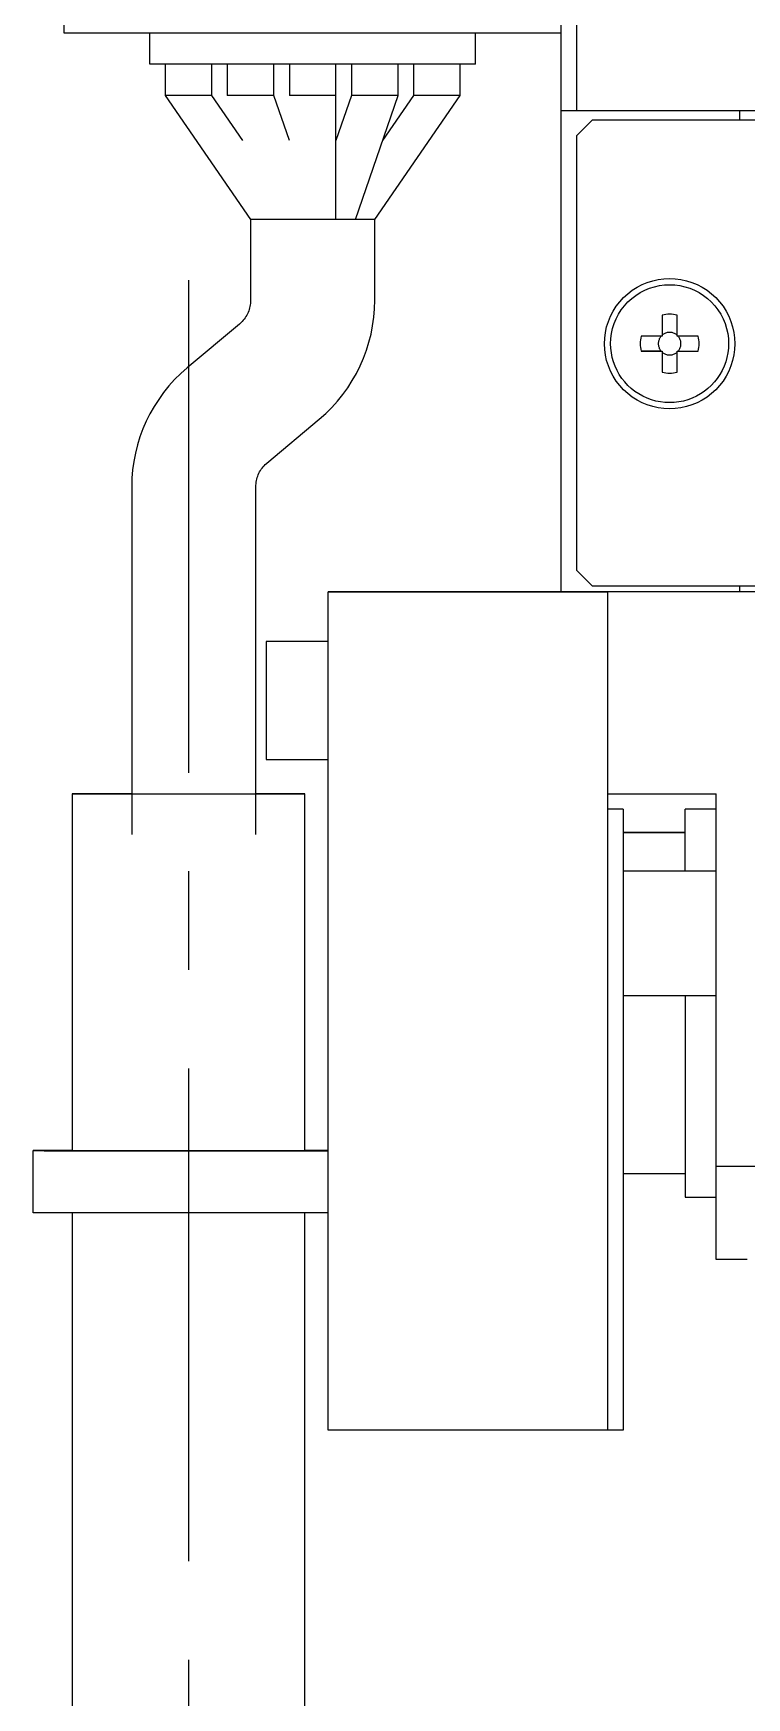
# Model space of a CAD drawing. Extents: x 0 to 701, y -8 to 617.
# Drawn here: x 276.9 to 299.9, y 461.2 to 514.8 of the extents above; entities that cross this region are included whole.
import ezdxf

# ---------------------------------------------------------------- set-up
doc = ezdxf.new("R2010")
doc.units = 0
doc.header["$LTSCALE"] = 0.5
doc.linetypes.add('CENTER', pattern=[50.8, 31.75, -6.35, 6.35, -6.35])
doc.layers.add('MSM_CENTER', color=1, linetype='CENTER')
doc.layers.add('MSM_CONTINUOUS', color=7, linetype='CONTINUOUS')

msp = doc.modelspace()

# ---------------------------------------------------------------- linework, layer by layer
at = {"layer": 'MSM_CENTER'}
msp.add_line((281.893841, 506.859779), (281.893841, 360.760384), dxfattribs=at)
at = {"layer": 'MSM_CONTINUOUS'}
for p, q in [((277.893841, 514.809197), (277.893841, 573.810633)), ((293.893841, 534.309853), (293.893841, 496.808965)), ((294.393841, 534.309033), (294.393841, 512.309033)), ((277.89754, 514.809184), (277.893841, 514.809197)), ((277.908615, 514.809171), (277.89754, 514.809184)), ((277.926997, 514.809159), (277.908615, 514.809171)), ((277.952573, 514.809146), (277.926997, 514.809159)), ((277.985186, 514.809134), (277.952573, 514.809146)), ((278.024633, 514.809122), (277.985186, 514.809134)), ((278.070673, 514.809111), (278.024633, 514.809122)), ((278.123021, 514.8091), (278.070673, 514.809111)), ((278.181354, 514.80909), (278.123021, 514.8091)), ((278.245313, 514.809081), (278.181354, 514.80909)), ((278.314504, 514.809072), (278.245313, 514.809081)), ((278.388499, 514.809064), (278.314504, 514.809072)), ((278.466843, 514.809057), (278.388499, 514.809064)), ((278.549053, 514.809051), (278.466843, 514.809057)), ((278.634621, 514.809045), (278.549053, 514.809051)), ((278.723021, 514.809041), (278.634621, 514.809045)), ((278.813707, 514.809037), (278.723021, 514.809041)), ((278.90612, 514.809035), (278.813707, 514.809037)), ((278.99969, 514.809033), (278.90612, 514.809035)), ((292.787992, 514.809033), (278.99969, 514.809033)), ((280.643841, 513.80958), (280.643841, 514.809033)), ((291.143841, 513.80958), (291.143841, 514.809033)), ((292.881563, 514.809035), (292.787992, 514.809033)), ((292.973976, 514.809037), (292.881563, 514.809035)), ((293.064662, 514.809041), (292.973976, 514.809037)), ((293.153061, 514.809045), (293.064662, 514.809041)), ((293.23863, 514.809051), (293.153061, 514.809045)), ((293.32084, 514.809057), (293.23863, 514.809051)), ((293.399184, 514.809064), (293.32084, 514.809057)), ((293.473179, 514.809072), (293.399184, 514.809064)), ((293.542369, 514.809081), (293.473179, 514.809072)), ((293.606328, 514.80909), (293.542369, 514.809081)), ((293.664662, 514.8091), (293.606328, 514.80909)), ((293.717009, 514.809111), (293.664662, 514.8091)), ((293.763049, 514.809122), (293.717009, 514.809111)), ((293.802497, 514.809134), (293.763049, 514.809122)), ((293.835109, 514.809146), (293.802497, 514.809134)), ((293.860685, 514.809159), (293.835109, 514.809146)), ((293.879067, 514.809171), (293.860685, 514.809159)), ((293.890142, 514.809184), (293.879067, 514.809171)), ((293.893841, 514.809197), (293.890142, 514.809184)), ((291.143841, 513.80958), (280.643841, 513.80958)), ((281.143841, 513.80958), (281.143841, 512.809833)), ((282.643841, 512.809833), (282.643841, 513.80958)), ((283.143841, 513.80958), (283.143841, 512.809833)), ((284.643841, 512.809833), (284.643841, 513.80958)), ((285.143841, 513.80958), (285.143841, 512.809833)), ((286.643841, 508.809833), (286.643841, 513.80958)), ((287.143841, 513.80958), (287.143841, 512.809833)), ((288.643841, 512.809833), (288.643841, 513.80958)), ((289.143841, 513.80958), (289.143841, 512.809833)), ((290.643841, 512.809833), (290.643841, 513.80958)), ((281.146153, 512.809825), (281.143841, 512.809833)), ((281.146695, 512.809824), (281.143841, 512.809833)), ((281.143841, 512.809833), (283.893841, 508.809833)), ((281.153076, 512.809817), (281.146153, 512.809825)), ((281.155235, 512.809815), (281.146695, 512.809824)), ((281.164565, 512.809809), (281.153076, 512.809817)), ((281.169397, 512.809806), (281.155235, 512.809815)), ((281.180551, 512.809801), (281.164565, 512.809809)), ((281.189072, 512.809798), (281.169397, 512.809806)), ((281.200935, 512.809794), (281.180551, 512.809801)), ((281.21411, 512.80979), (281.189072, 512.809798)), ((281.225591, 512.809786), (281.200935, 512.809794)), ((281.244322, 512.809782), (281.21411, 512.80979)), ((281.254368, 512.809779), (281.225591, 512.809786)), ((281.279477, 512.809774), (281.244322, 512.809782)), ((281.287087, 512.809773), (281.254368, 512.809779)), ((281.319308, 512.809767), (281.279477, 512.809774)), ((281.323547, 512.809766), (281.287087, 512.809773)), ((281.363511, 512.80976), (281.319308, 512.809767)), ((281.363524, 512.80976), (281.323547, 512.809766)), ((281.411751, 512.809754), (281.363511, 512.80976)), ((281.40677, 512.809755), (281.363524, 512.80976)), ((281.453019, 512.80975), (281.40677, 512.809755)), ((281.463659, 512.809749), (281.411751, 512.809754)), ((281.501987, 512.809745), (281.453019, 512.80975)), ((281.518841, 512.809744), (281.463659, 512.809749)), ((281.55337, 512.809742), (281.501987, 512.809745)), ((281.576878, 512.80974), (281.518841, 512.809744)), ((281.606853, 512.809738), (281.55337, 512.809742)), ((281.637326, 512.809737), (281.576878, 512.80974)), ((281.662105, 512.809735), (281.606853, 512.809738)), ((281.699727, 512.809734), (281.637326, 512.809737)), ((281.718786, 512.809733), (281.662105, 512.809735)), ((281.763605, 512.809732), (281.699727, 512.809734)), ((281.776547, 512.809732), (281.718786, 512.809733)), ((281.828474, 512.809731), (281.763605, 512.809732)), ((281.83503, 512.809731), (281.776547, 512.809732)), ((281.893841, 512.80973), (281.828474, 512.809731)), ((281.893876, 512.80973), (281.83503, 512.809731)), ((281.959208, 512.809731), (281.893841, 512.80973)), ((281.952722, 512.809731), (281.893876, 512.80973)), ((282.011205, 512.809732), (281.952722, 512.809731)), ((282.024077, 512.809732), (281.959208, 512.809731)), ((282.068965, 512.809733), (282.011205, 512.809732)), ((282.087955, 512.809734), (282.024077, 512.809732)), ((282.125644, 512.809735), (282.068965, 512.809733)), ((282.150356, 512.809737), (282.087955, 512.809734)), ((282.180895, 512.809738), (282.125644, 512.809735)), ((282.210805, 512.80974), (282.150356, 512.809737)), ((282.234375, 512.809742), (282.180895, 512.809738)), ((282.268841, 512.809744), (282.210805, 512.80974)), ((282.285756, 512.809745), (282.234375, 512.809742)), ((282.324024, 512.809749), (282.268841, 512.809744)), ((282.33472, 512.80975), (282.285756, 512.809745)), ((282.375932, 512.809754), (282.324024, 512.809749)), ((282.380966, 512.809755), (282.33472, 512.80975)), ((282.424171, 512.80976), (282.375932, 512.809754)), ((282.424209, 512.80976), (282.380966, 512.809755)), ((282.468375, 512.809767), (282.424171, 512.80976)), ((282.464181, 512.809766), (282.424209, 512.80976)), ((282.500637, 512.809773), (282.464181, 512.809766)), ((282.508205, 512.809774), (282.468375, 512.809767)), ((282.533352, 512.809779), (282.500637, 512.809773)), ((282.54336, 512.809782), (282.508205, 512.809774)), ((282.562123, 512.809786), (282.533352, 512.809779)), ((282.573572, 512.80979), (282.54336, 512.809782)), ((282.586774, 512.809794), (282.562123, 512.809786)), ((282.598611, 512.809798), (282.573572, 512.80979)), ((282.607153, 512.809801), (282.586774, 512.809794)), ((282.618286, 512.809806), (282.598611, 512.809798)), ((282.623134, 512.809809), (282.607153, 512.809801)), ((282.632447, 512.809815), (282.618286, 512.809806)), ((282.634618, 512.809817), (282.623134, 512.809809)), ((282.640987, 512.809824), (282.632447, 512.809815)), ((282.641535, 512.809825), (282.634618, 512.809817)), ((282.643841, 512.809833), (282.640987, 512.809824)), ((282.643841, 512.809833), (282.641535, 512.809825)), ((283.643841, 511.355288), (282.643841, 512.809833)), ((283.146153, 512.809825), (283.143841, 512.809833)), ((283.146695, 512.809824), (283.143841, 512.809833)), ((283.153075, 512.809817), (283.146153, 512.809825)), ((283.155235, 512.809815), (283.146695, 512.809824)), ((283.164564, 512.809809), (283.153075, 512.809817)), ((283.169397, 512.809806), (283.155235, 512.809815)), ((283.18055, 512.809801), (283.164564, 512.809809)), ((283.189072, 512.809798), (283.169397, 512.809806)), ((283.200933, 512.809794), (283.18055, 512.809801)), ((283.21411, 512.80979), (283.189072, 512.809798)), ((283.225589, 512.809786), (283.200933, 512.809794)), ((283.244322, 512.809782), (283.21411, 512.80979)), ((283.254364, 512.809779), (283.225589, 512.809786)), ((283.279477, 512.809774), (283.244322, 512.809782)), ((283.287083, 512.809773), (283.254364, 512.809779)), ((283.319308, 512.809767), (283.279477, 512.809774)), ((283.323542, 512.809766), (283.287083, 512.809773)), ((283.363511, 512.80976), (283.319308, 512.809767)), ((283.363517, 512.80976), (283.323542, 512.809766)), ((283.411751, 512.809754), (283.363511, 512.80976)), ((283.406763, 512.809755), (283.363517, 512.80976)), ((283.453011, 512.80975), (283.406763, 512.809755)), ((283.463659, 512.809749), (283.411751, 512.809754)), ((283.501977, 512.809745), (283.453011, 512.80975)), ((283.518841, 512.809744), (283.463659, 512.809749)), ((283.553359, 512.809742), (283.501977, 512.809745)), ((283.576878, 512.80974), (283.518841, 512.809744)), ((283.606841, 512.809738), (283.553359, 512.809742)), ((283.637326, 512.809737), (283.576878, 512.80974)), ((283.662092, 512.809735), (283.606841, 512.809738)), ((283.699727, 512.809734), (283.637326, 512.809737)), ((283.718772, 512.809733), (283.662092, 512.809735)), ((283.763605, 512.809732), (283.699727, 512.809734)), ((283.776531, 512.809732), (283.718772, 512.809733)), ((283.828474, 512.809731), (283.763605, 512.809732)), ((283.835014, 512.809731), (283.776531, 512.809732)), ((283.893841, 512.80973), (283.828474, 512.809731)), ((283.893859, 512.80973), (283.835014, 512.809731)), ((283.959208, 512.809731), (283.893841, 512.80973)), ((283.952704, 512.809731), (283.893859, 512.80973)), ((284.011186, 512.809732), (283.952704, 512.809731)), ((284.024077, 512.809732), (283.959208, 512.809731)), ((284.068945, 512.809733), (284.011186, 512.809732)), ((284.087955, 512.809734), (284.024077, 512.809732)), ((284.125624, 512.809735), (284.068945, 512.809733)), ((284.150356, 512.809737), (284.087955, 512.809734)), ((284.180874, 512.809738), (284.125624, 512.809735)), ((284.210805, 512.80974), (284.150356, 512.809737)), ((284.234355, 512.809742), (284.180874, 512.809738)), ((284.268841, 512.809744), (284.210805, 512.80974)), ((284.285735, 512.809745), (284.234355, 512.809742)), ((284.324024, 512.809749), (284.268841, 512.809744)), ((284.3347, 512.80975), (284.285735, 512.809745)), ((284.375932, 512.809754), (284.324024, 512.809749)), ((284.380947, 512.809755), (284.3347, 512.80975)), ((284.424171, 512.80976), (284.375932, 512.809754)), ((284.42419, 512.80976), (284.380947, 512.809755)), ((284.468375, 512.809767), (284.424171, 512.80976)), ((284.464163, 512.809766), (284.42419, 512.80976)), ((284.500621, 512.809773), (284.464163, 512.809766)), ((284.508205, 512.809774), (284.468375, 512.809767)), ((284.533337, 512.809779), (284.500621, 512.809773)), ((284.54336, 512.809782), (284.508205, 512.809774)), ((284.56211, 512.809786), (284.533337, 512.809779)), ((284.573572, 512.80979), (284.54336, 512.809782)), ((284.586763, 512.809794), (284.56211, 512.809786)), ((284.598611, 512.809798), (284.573572, 512.80979)), ((284.607143, 512.809801), (284.586763, 512.809794)), ((284.618286, 512.809806), (284.598611, 512.809798)), ((284.623126, 512.809809), (284.607143, 512.809801)), ((284.632447, 512.809815), (284.618286, 512.809806)), ((284.634613, 512.809817), (284.623126, 512.809809)), ((284.640987, 512.809824), (284.632447, 512.809815)), ((284.641532, 512.809825), (284.634613, 512.809817)), ((284.643841, 512.809833), (284.640987, 512.809824)), ((284.643841, 512.809833), (284.641532, 512.809825)), ((285.143841, 511.355288), (284.643841, 512.809833)), ((285.146695, 512.809824), (285.143841, 512.809833)), ((285.155235, 512.809815), (285.146695, 512.809824)), ((285.169397, 512.809806), (285.155235, 512.809815)), ((285.189072, 512.809798), (285.169397, 512.809806)), ((285.21411, 512.80979), (285.189072, 512.809798)), ((285.244322, 512.809782), (285.21411, 512.80979)), ((285.279477, 512.809774), (285.244322, 512.809782)), ((285.319308, 512.809767), (285.279477, 512.809774)), ((285.363511, 512.80976), (285.319308, 512.809767)), ((285.411751, 512.809754), (285.363511, 512.80976)), ((285.463659, 512.809749), (285.411751, 512.809754)), ((285.518841, 512.809744), (285.463659, 512.809749)), ((285.576878, 512.80974), (285.518841, 512.809744)), ((285.637326, 512.809737), (285.576878, 512.80974)), ((285.699727, 512.809734), (285.637326, 512.809737)), ((285.763605, 512.809732), (285.699727, 512.809734)), ((285.828474, 512.809731), (285.763605, 512.809732)), ((285.893841, 512.80973), (285.828474, 512.809731)), ((285.959208, 512.809731), (285.893841, 512.80973)), ((286.024077, 512.809732), (285.959208, 512.809731)), ((286.087955, 512.809734), (286.024077, 512.809732)), ((286.150356, 512.809737), (286.087955, 512.809734)), ((286.210805, 512.80974), (286.150356, 512.809737)), ((286.268841, 512.809744), (286.210805, 512.80974)), ((286.324024, 512.809749), (286.268841, 512.809744)), ((286.375932, 512.809754), (286.324024, 512.809749)), ((286.424171, 512.80976), (286.375932, 512.809754)), ((286.468375, 512.809767), (286.424171, 512.80976)), ((286.508205, 512.809774), (286.468375, 512.809767)), ((286.54336, 512.809782), (286.508205, 512.809774)), ((286.573572, 512.80979), (286.54336, 512.809782)), ((286.598611, 512.809798), (286.573572, 512.80979)), ((286.618286, 512.809806), (286.598611, 512.809798)), ((286.632447, 512.809815), (286.618286, 512.809806)), ((286.640987, 512.809824), (286.632447, 512.809815)), ((286.643841, 512.809833), (286.640987, 512.809824)), ((287.143841, 512.809833), (286.643841, 511.355288)), ((287.146695, 512.809824), (287.143841, 512.809833)), ((287.155235, 512.809815), (287.146695, 512.809824)), ((287.169396, 512.809806), (287.155235, 512.809815)), ((287.169397, 512.809806), (287.155235, 512.809815)), ((287.18907, 512.809798), (287.169396, 512.809806)), ((287.189072, 512.809798), (287.169397, 512.809806)), ((287.21411, 512.80979), (287.18907, 512.809798)), ((287.244319, 512.809782), (287.214108, 512.80979)), ((287.244322, 512.809782), (287.21411, 512.80979)), ((287.279473, 512.809774), (287.244319, 512.809782)), ((287.279477, 512.809774), (287.244322, 512.809782)), ((287.268841, 508.809833), (288.643841, 512.809833)), ((287.319303, 512.809767), (287.279473, 512.809774)), ((287.319308, 512.809767), (287.279477, 512.809774)), ((287.363505, 512.80976), (287.319303, 512.809767)), ((287.363511, 512.80976), (287.319308, 512.809767)), ((287.411743, 512.809754), (287.363505, 512.80976)), ((287.411751, 512.809754), (287.363511, 512.80976)), ((287.46365, 512.809749), (287.411743, 512.809754)), ((287.463659, 512.809749), (287.411751, 512.809754)), ((287.518831, 512.809744), (287.46365, 512.809749)), ((287.518841, 512.809744), (287.463659, 512.809749)), ((287.576866, 512.80974), (287.518831, 512.809744)), ((287.576878, 512.80974), (287.518841, 512.809744)), ((287.637313, 512.809737), (287.576866, 512.80974)), ((287.637326, 512.809737), (287.576878, 512.80974)), ((287.699713, 512.809734), (287.637313, 512.809737)), ((287.699727, 512.809734), (287.637326, 512.809737)), ((287.76359, 512.809732), (287.699713, 512.809734)), ((287.763605, 512.809732), (287.699727, 512.809734)), ((287.828458, 512.809731), (287.76359, 512.809732)), ((287.828474, 512.809731), (287.763605, 512.809732)), ((287.893824, 512.80973), (287.828458, 512.809731)), ((287.893841, 512.80973), (287.828474, 512.809731)), ((287.959189, 512.809731), (287.893824, 512.80973)), ((287.893841, 508.809833), (290.643841, 512.809833)), ((287.959208, 512.809731), (287.893841, 512.80973)), ((288.024077, 512.809732), (287.959189, 512.809731)), ((288.087955, 512.809734), (288.024058, 512.809732)), ((288.150336, 512.809737), (288.087936, 512.809734)), ((288.150356, 512.809737), (288.087955, 512.809734)), ((289.143841, 512.809833), (288.143841, 511.355288)), ((288.210784, 512.80974), (288.150336, 512.809737)), ((288.210805, 512.80974), (288.150356, 512.809737)), ((288.268821, 512.809744), (288.210784, 512.80974)), ((288.268841, 512.809744), (288.210805, 512.80974)), ((288.324003, 512.809749), (288.268821, 512.809744)), ((288.324024, 512.809749), (288.268841, 512.809744)), ((288.375912, 512.809754), (288.324003, 512.809749)), ((288.375932, 512.809754), (288.324024, 512.809749)), ((288.424153, 512.80976), (288.375912, 512.809754)), ((288.424171, 512.80976), (288.375932, 512.809754)), ((288.468375, 512.809767), (288.424153, 512.80976)), ((288.508189, 512.809774), (288.468357, 512.809767)), ((288.508205, 512.809774), (288.468375, 512.809767)), ((288.543346, 512.809782), (288.508189, 512.809774)), ((288.54336, 512.809782), (288.508205, 512.809774)), ((288.573559, 512.80979), (288.543346, 512.809782)), ((288.573572, 512.80979), (288.54336, 512.809782)), ((288.5986, 512.809798), (288.573559, 512.80979)), ((288.598611, 512.809798), (288.573572, 512.80979)), ((288.618277, 512.809806), (288.5986, 512.809798)), ((288.618286, 512.809806), (288.598611, 512.809798)), ((288.632441, 512.809815), (288.618277, 512.809806)), ((288.632447, 512.809815), (288.618286, 512.809806)), ((288.640984, 512.809824), (288.632441, 512.809815)), ((288.640987, 512.809824), (288.632447, 512.809815)), ((288.643841, 512.809833), (288.640984, 512.809824)), ((288.643841, 512.809833), (288.640987, 512.809824)), ((289.146695, 512.809824), (289.143841, 512.809833)), ((289.155235, 512.809815), (289.146695, 512.809824)), ((289.169395, 512.809806), (289.155235, 512.809815)), ((289.169397, 512.809806), (289.155235, 512.809815)), ((289.189069, 512.809798), (289.169395, 512.809806)), ((289.189072, 512.809798), (289.169397, 512.809806)), ((289.214106, 512.80979), (289.189069, 512.809798)), ((289.21411, 512.80979), (289.189072, 512.809798)), ((289.244316, 512.809782), (289.214106, 512.80979)), ((289.244322, 512.809782), (289.21411, 512.80979)), ((289.279469, 512.809774), (289.244316, 512.809782)), ((289.279477, 512.809774), (289.244322, 512.809782)), ((289.319298, 512.809767), (289.279469, 512.809774)), ((289.319308, 512.809767), (289.279477, 512.809774)), ((289.363499, 512.80976), (289.319298, 512.809767)), ((289.363511, 512.80976), (289.319308, 512.809767)), ((289.411735, 512.809754), (289.363499, 512.80976)), ((289.411751, 512.809754), (289.363511, 512.80976)), ((289.463641, 512.809749), (289.411735, 512.809754)), ((289.463659, 512.809749), (289.411751, 512.809754)), ((289.518821, 512.809744), (289.463641, 512.809749)), ((289.518841, 512.809744), (289.463659, 512.809749)), ((289.576854, 512.80974), (289.518821, 512.809744)), ((289.576878, 512.80974), (289.518841, 512.809744)), ((289.6373, 512.809737), (289.576854, 512.80974)), ((289.637326, 512.809737), (289.576878, 512.80974)), ((289.699699, 512.809734), (289.6373, 512.809737)), ((289.699727, 512.809734), (289.637326, 512.809737)), ((289.763574, 512.809732), (289.699699, 512.809734)), ((289.763605, 512.809732), (289.699727, 512.809734)), ((289.828441, 512.809731), (289.763574, 512.809732)), ((289.828474, 512.809731), (289.763605, 512.809732)), ((289.893806, 512.80973), (289.828441, 512.809731)), ((289.893841, 512.80973), (289.828474, 512.809731)), ((289.959171, 512.809731), (289.893806, 512.80973)), ((289.959208, 512.809731), (289.893841, 512.80973)), ((290.024039, 512.809732), (289.959171, 512.809731)), ((290.024077, 512.809732), (289.959208, 512.809731)), ((290.087916, 512.809734), (290.024039, 512.809732)), ((290.087955, 512.809734), (290.024077, 512.809732)), ((290.150316, 512.809737), (290.087916, 512.809734)), ((290.150356, 512.809737), (290.087955, 512.809734)), ((290.210764, 512.80974), (290.150316, 512.809737)), ((290.210805, 512.80974), (290.150356, 512.809737)), ((290.268841, 512.809744), (290.210764, 512.80974)), ((290.324024, 512.809749), (290.2688, 512.809744)), ((290.375893, 512.809754), (290.323983, 512.809749)), ((290.375932, 512.809754), (290.324024, 512.809749)), ((290.424134, 512.80976), (290.375893, 512.809754)), ((290.424171, 512.80976), (290.375932, 512.809754)), ((290.468339, 512.809767), (290.424134, 512.80976)), ((290.468375, 512.809767), (290.424171, 512.80976)), ((290.508173, 512.809774), (290.468339, 512.809767)), ((290.508205, 512.809774), (290.468375, 512.809767)), ((290.543331, 512.809782), (290.508173, 512.809774)), ((290.54336, 512.809782), (290.508205, 512.809774)), ((290.573546, 512.80979), (290.543331, 512.809782)), ((290.573572, 512.80979), (290.54336, 512.809782)), ((290.598589, 512.809798), (290.573546, 512.80979)), ((290.598611, 512.809798), (290.573572, 512.80979)), ((290.618269, 512.809806), (290.598589, 512.809798)), ((290.618286, 512.809806), (290.598611, 512.809798)), ((290.632435, 512.809815), (290.618269, 512.809806)), ((290.632447, 512.809815), (290.618286, 512.809806)), ((290.640981, 512.809824), (290.632435, 512.809815)), ((290.640987, 512.809824), (290.632447, 512.809815)), ((290.643841, 512.809833), (290.640981, 512.809824)), ((290.643841, 512.809833), (290.640987, 512.809824)), ((294.393841, 512.309033), (293.893841, 512.309101)), ((333.393841, 512.309033), (294.393841, 512.309033)), ((299.643841, 512.309033), (299.643841, 512.00917)), ((294.393841, 511.50917), (294.893841, 512.00917)), ((294.893841, 512.00906), (294.393841, 511.50906)), ((294.893841, 512.00917), (294.893841, 512.00906)), ((332.893841, 512.00917), (294.893841, 512.00917)), ((332.893841, 512.00906), (294.893841, 512.00906)), ((294.393841, 511.50917), (294.393841, 497.50906)), ((283.998254, 508.809746), (283.893841, 508.809833)), ((283.893841, 508.809833), (283.893841, 506.208756)), ((284.053627, 508.809726), (283.998254, 508.809746)), ((284.120159, 508.809707), (284.053627, 508.809726)), ((284.197446, 508.809688), (284.120159, 508.809707)), ((284.28502, 508.80967), (284.197446, 508.809688)), ((284.382349, 508.809654), (284.28502, 508.80967)), ((284.488844, 508.809638), (284.382349, 508.809654)), ((284.603858, 508.809624), (284.488844, 508.809638)), ((284.828002, 508.80975), (284.518841, 508.809833)), ((284.726695, 508.809611), (284.603858, 508.809624)), ((284.856609, 508.809599), (284.726695, 508.809611)), ((284.992812, 508.809589), (284.856609, 508.809599)), ((285.581341, 508.80974), (284.963789, 508.809739)), ((285.13448, 508.80958), (284.992812, 508.809589)), ((285.060523, 508.809748), (285.018841, 508.809744)), ((285.100419, 508.809752), (285.060523, 508.809748)), ((285.138361, 508.809756), (285.100419, 508.809752)), ((285.280751, 508.809573), (285.13448, 508.80958)), ((285.174184, 508.80976), (285.138361, 508.809756)), ((285.207736, 508.809765), (285.174184, 508.80976)), ((285.238872, 508.809771), (285.207736, 508.809765)), ((285.267461, 508.809776), (285.238872, 508.809771)), ((285.293378, 508.809782), (285.267461, 508.809776)), ((285.430741, 508.809567), (285.280751, 508.809573)), ((285.316513, 508.809788), (285.293378, 508.809782)), ((285.336768, 508.809794), (285.316513, 508.809788)), ((285.354054, 508.8098), (285.336768, 508.809794)), ((285.368299, 508.809806), (285.354054, 508.8098)), ((285.379441, 508.809813), (285.368299, 508.809806)), ((285.387433, 508.80982), (285.379441, 508.809813)), ((285.39224, 508.809826), (285.387433, 508.80982)), ((285.393841, 508.809833), (285.39224, 508.809826)), ((285.583539, 508.809563), (285.430741, 508.809567)), ((285.738218, 508.80956), (285.583539, 508.809563)), ((285.893841, 508.809559), (285.738218, 508.80956)), ((286.049464, 508.80956), (285.893841, 508.809559)), ((286.204144, 508.809563), (286.049464, 508.80956)), ((286.356941, 508.809567), (286.204144, 508.809563)), ((286.506931, 508.809573), (286.356941, 508.809567)), ((286.653203, 508.80958), (286.506931, 508.809573)), ((286.768841, 508.809744), (286.518841, 508.809776)), ((286.79487, 508.809589), (286.653203, 508.80958)), ((286.838789, 508.809739), (286.768841, 508.809744)), ((286.931074, 508.809599), (286.79487, 508.809589)), ((287.060988, 508.809611), (286.931074, 508.809599)), ((287.183824, 508.809624), (287.060988, 508.809611)), ((287.298839, 508.809638), (287.183824, 508.809624)), ((287.405334, 508.809654), (287.298839, 508.809638)), ((287.502663, 508.80967), (287.405334, 508.809654)), ((287.590237, 508.809688), (287.502663, 508.80967)), ((287.667524, 508.809707), (287.590237, 508.809688)), ((287.734055, 508.809726), (287.667524, 508.809707)), ((287.789428, 508.809746), (287.734055, 508.809726)), ((287.893841, 508.809833), (287.789428, 508.809746)), ((287.893841, 506.208756), (287.893841, 508.809833)), ((296.506229, 506.712253), (296.67548, 506.782372)), ((296.67548, 506.782372), (296.850199, 506.837472)), ((296.850199, 506.837472), (297.029056, 506.877135)), ((297.029056, 506.877135), (297.210688, 506.901058)), ((297.210688, 506.901058), (297.393715, 506.90906)), ((297.393715, 506.90906), (297.576743, 506.90108)), ((297.576743, 506.90108), (297.758378, 506.877178)), ((297.758378, 506.877178), (297.937239, 506.837537)), ((297.937239, 506.837537), (298.111965, 506.782458)), ((298.111965, 506.782458), (298.281225, 506.71236)), ((295.785067, 506.158817), (295.908828, 506.293895)), ((295.908828, 506.293895), (296.043891, 506.417672)), ((296.043891, 506.417672), (296.189227, 506.529207)), ((296.050258, 506.152482), (296.172457, 506.264471)), ((296.172457, 506.264471), (296.303952, 506.365384)), ((296.189227, 506.529207), (296.343732, 506.62765)), ((296.303952, 506.365384), (296.443742, 506.454451)), ((296.343732, 506.62765), (296.506229, 506.712253)), ((296.443742, 506.454451), (296.590763, 506.530997)), ((296.590763, 506.530997), (296.743896, 506.594437)), ((296.743896, 506.594437), (296.901975, 506.64429)), ((296.901975, 506.64429), (297.063797, 506.680175)), ((297.063797, 506.680175), (297.228132, 506.70182)), ((297.228132, 506.70182), (297.393727, 506.70906)), ((297.393727, 506.70906), (297.559323, 506.70184)), ((297.559323, 506.70184), (297.72366, 506.680215)), ((297.72366, 506.680215), (297.885487, 506.644349)), ((297.885487, 506.644349), (298.043572, 506.594515)), ((298.043572, 506.594515), (298.196712, 506.531093)), ((298.196712, 506.531093), (298.343742, 506.454566)), ((298.281225, 506.71236), (298.443732, 506.627777)), ((298.343742, 506.454566), (298.483543, 506.365515)), ((298.443732, 506.627777), (298.598248, 506.529352)), ((298.483543, 506.365515), (298.61505, 506.264618)), ((298.598248, 506.529352), (298.743599, 506.417835)), ((298.61505, 506.264618), (298.737263, 506.152644)), ((298.743599, 506.417835), (298.878676, 506.294074)), ((298.878676, 506.294074), (299.002453, 506.159011)), ((283.746504, 505.686295), (283.719473, 505.644547)), ((283.771426, 505.729335), (283.746504, 505.686295)), ((283.794177, 505.77356), (283.771426, 505.729335)), ((283.814701, 505.818863), (283.794177, 505.77356)), ((283.832947, 505.865129), (283.814701, 505.818863)), ((283.848871, 505.912246), (283.832947, 505.865129)), ((283.862432, 505.960096), (283.848871, 505.912246)), ((283.873597, 506.008561), (283.862432, 505.960096)), ((283.882339, 506.057521), (283.873597, 506.008561)), ((283.888636, 506.106855), (283.882339, 506.057521)), ((283.892472, 506.156444), (283.888636, 506.106855)), ((283.893841, 506.208756), (283.892472, 506.156444)), ((295.420444, 505.527184), (295.490542, 505.696444)), ((295.490542, 505.696444), (295.575125, 505.858951)), ((295.575125, 505.858951), (295.67355, 506.013467)), ((295.671808, 505.611931), (295.748336, 505.758961)), ((295.67355, 506.013467), (295.785067, 506.158817)), ((295.748336, 505.758961), (295.837387, 505.898762)), ((295.837387, 505.898762), (295.938283, 506.030269)), ((295.938283, 506.030269), (296.050258, 506.152482)), ((297.21298, 505.741685), (297.153841, 505.728245)), ((297.153841, 505.728245), (297.153841, 505.04906)), ((297.272856, 505.751325), (297.21298, 505.741685)), ((297.333225, 505.757124), (297.272856, 505.751325)), ((297.393841, 505.75906), (297.333225, 505.757124)), ((297.454457, 505.757124), (297.393841, 505.75906)), ((297.514826, 505.751325), (297.454457, 505.757124)), ((297.574702, 505.741685), (297.514826, 505.751325)), ((297.633841, 505.728245), (297.574702, 505.741685)), ((297.633841, 505.04906), (297.633841, 505.728245)), ((298.737263, 506.152644), (298.849252, 506.030444)), ((298.849252, 506.030444), (298.950165, 505.898949)), ((298.950165, 505.898949), (299.039232, 505.759159)), ((299.002453, 506.159011), (299.113988, 506.013674)), ((299.039232, 505.759159), (299.115778, 505.612138)), ((299.113988, 506.013674), (299.212431, 505.85917)), ((299.212431, 505.85917), (299.297034, 505.696673)), ((299.297034, 505.696673), (299.367153, 505.527421)), ((283.536629, 505.442712), (281.849681, 504.027194)), ((283.555196, 505.458683), (283.536629, 505.442712)), ((283.591671, 505.492492), (283.555196, 505.458683)), ((283.62642, 505.528074), (283.591671, 505.492492)), ((283.659357, 505.565339), (283.62642, 505.528074)), ((283.6904, 505.604195), (283.659357, 505.565339)), ((283.719473, 505.644547), (283.6904, 505.604195)), ((295.301821, 504.991962), (295.325723, 505.173597)), ((295.325723, 505.173597), (295.365364, 505.352458)), ((295.365364, 505.352458), (295.420444, 505.527184)), ((295.522687, 505.138879), (295.558553, 505.300706)), ((295.558553, 505.300706), (295.608386, 505.458791)), ((295.608386, 505.458791), (295.671808, 505.611931)), ((297.265665, 505.15068), (297.241493, 505.140602)), ((297.290498, 505.158998), (297.265665, 505.15068)), ((297.315864, 505.165512), (297.290498, 505.158998)), ((297.341632, 505.170189), (297.315864, 505.165512)), ((297.367669, 505.173005), (297.341632, 505.170189)), ((297.393841, 505.173945), (297.367669, 505.173005)), ((297.420013, 505.173005), (297.393841, 505.173945)), ((297.44605, 505.170189), (297.420013, 505.173005)), ((297.471818, 505.165512), (297.44605, 505.170189)), ((297.497184, 505.158998), (297.471818, 505.165512)), ((297.522017, 505.15068), (297.497184, 505.158998)), ((297.54619, 505.140602), (297.522017, 505.15068)), ((299.115778, 505.612138), (299.179218, 505.459006)), ((299.179218, 505.459006), (299.229071, 505.300927)), ((299.229071, 505.300927), (299.264956, 505.139104)), ((299.367153, 505.527421), (299.422253, 505.352702)), ((299.422253, 505.352702), (299.461916, 505.173846)), ((299.461916, 505.173846), (299.485839, 504.992213)), ((295.293841, 504.808934), (295.301821, 504.991962)), ((295.301843, 504.625907), (295.293841, 504.808934)), ((295.325767, 504.444275), (295.301843, 504.625907)), ((295.493841, 504.808946), (295.501061, 504.974542)), ((295.499707, 504.65988), (295.493841, 504.808946)), ((295.517249, 504.511733), (295.499707, 504.65988)), ((295.501061, 504.974542), (295.522687, 505.138879)), ((296.445777, 504.869676), (296.443841, 504.80906)), ((296.443841, 504.80906), (296.445777, 504.748444)), ((296.451577, 504.930045), (296.445777, 504.869676)), ((296.445777, 504.748444), (296.451577, 504.688075)), ((296.461216, 504.989921), (296.451577, 504.930045)), ((296.451577, 504.688075), (296.461216, 504.628199)), ((296.474657, 505.04906), (296.461216, 504.989921)), ((296.461216, 504.628199), (296.474657, 504.56906)), ((297.153841, 505.04906), (296.474657, 505.04906)), ((297.030061, 504.835396), (297.02912, 504.809224)), ((297.02912, 504.809224), (297.030061, 504.783052)), ((297.032877, 504.861434), (297.030061, 504.835396)), ((297.030061, 504.783052), (297.032877, 504.757015)), ((297.037554, 504.887202), (297.032877, 504.861434)), ((297.032877, 504.757015), (297.037554, 504.731247)), ((297.044068, 504.912567), (297.037554, 504.887202)), ((297.037554, 504.731247), (297.044068, 504.705881)), ((297.052385, 504.9374), (297.044068, 504.912567)), ((297.044068, 504.705881), (297.052385, 504.681048)), ((297.062463, 504.961573), (297.052385, 504.9374)), ((297.052385, 504.681048), (297.062463, 504.656876)), ((297.07425, 504.984959), (297.062463, 504.961573)), ((297.062463, 504.656876), (297.07425, 504.633489)), ((297.087685, 505.00744), (297.07425, 504.984959)), ((297.07425, 504.633489), (297.087685, 504.611009)), ((297.102698, 505.028898), (297.087685, 505.00744)), ((297.087685, 504.611009), (297.102698, 504.58955)), ((297.119212, 505.049224), (297.102698, 505.028898)), ((297.174167, 505.100368), (297.153841, 505.083854)), ((297.195626, 505.115381), (297.174167, 505.100368)), ((297.218106, 505.128816), (297.195626, 505.115381)), ((297.241493, 505.140602), (297.218106, 505.128816)), ((297.569576, 505.128816), (297.54619, 505.140602)), ((297.592057, 505.115381), (297.569576, 505.128816)), ((297.613515, 505.100368), (297.592057, 505.115381)), ((297.633841, 505.083854), (297.613515, 505.100368)), ((298.313026, 505.04906), (297.633841, 505.04906)), ((297.684985, 505.028898), (297.668471, 505.049224)), ((297.699998, 505.00744), (297.684985, 505.028898)), ((297.684985, 504.58955), (297.699998, 504.611009)), ((297.713432, 504.984959), (297.699998, 505.00744)), ((297.699998, 504.611009), (297.713432, 504.633489)), ((297.725219, 504.961573), (297.713432, 504.984959)), ((297.713432, 504.633489), (297.725219, 504.656876)), ((297.735297, 504.9374), (297.725219, 504.961573)), ((297.725219, 504.656876), (297.735297, 504.681048)), ((297.743615, 504.912567), (297.735297, 504.9374)), ((297.735297, 504.681048), (297.743615, 504.705881)), ((297.750129, 504.887202), (297.743615, 504.912567)), ((297.743615, 504.705881), (297.750129, 504.731247)), ((297.754806, 504.861434), (297.750129, 504.887202)), ((297.750129, 504.731247), (297.754806, 504.757015)), ((297.757622, 504.835396), (297.754806, 504.861434)), ((297.754806, 504.757015), (297.757622, 504.783052)), ((297.758562, 504.809224), (297.757622, 504.835396)), ((297.757622, 504.783052), (297.758562, 504.809224)), ((298.326466, 504.989921), (298.313026, 505.04906)), ((298.313026, 504.56906), (298.326466, 504.628199)), ((298.336106, 504.930045), (298.326466, 504.989921)), ((298.326466, 504.628199), (298.336106, 504.688075)), ((298.341905, 504.869676), (298.336106, 504.930045)), ((298.336106, 504.688075), (298.341905, 504.748444)), ((298.343841, 504.80906), (298.341905, 504.869676)), ((298.341905, 504.748444), (298.343841, 504.80906)), ((299.264956, 505.139104), (299.286601, 504.97477)), ((299.287993, 504.660096), (299.270465, 504.511936)), ((299.286601, 504.97477), (299.293841, 504.809174)), ((299.293841, 504.809174), (299.287993, 504.660096)), ((299.485861, 504.626159), (299.461959, 504.444523)), ((299.485839, 504.992213), (299.493841, 504.809186)), ((299.493841, 504.809186), (299.485861, 504.626159)), ((295.36543, 504.265418), (295.325767, 504.444275)), ((295.42053, 504.090699), (295.36543, 504.265418)), ((295.490648, 503.921447), (295.42053, 504.090699)), ((295.546361, 504.36542), (295.517249, 504.511733)), ((295.586862, 504.221841), (295.546361, 504.36542)), ((295.638503, 504.081883), (295.586862, 504.221841)), ((295.700965, 503.946407), (295.638503, 504.081883)), ((297.119212, 504.569224), (296.474657, 504.56906)), ((296.474657, 504.56906), (297.153841, 504.56906)), ((297.102698, 504.58955), (297.119212, 504.569224)), ((297.119212, 504.569224), (297.153841, 504.569224)), ((297.153841, 504.569224), (297.153841, 503.889876)), ((297.153841, 504.534595), (297.174167, 504.518081)), ((297.174167, 504.518081), (297.195626, 504.503068)), ((297.195626, 504.503068), (297.218106, 504.489633)), ((297.218106, 504.489633), (297.241493, 504.477846)), ((297.241493, 504.477846), (297.265665, 504.467768)), ((297.265665, 504.467768), (297.290498, 504.459451)), ((297.290498, 504.459451), (297.315864, 504.452937)), ((297.315864, 504.452937), (297.341632, 504.44826)), ((297.341632, 504.44826), (297.367669, 504.445444)), ((297.367669, 504.445444), (297.393841, 504.444503)), ((297.393841, 504.444503), (297.420013, 504.445444)), ((297.420013, 504.445444), (297.44605, 504.44826)), ((297.44605, 504.44826), (297.471818, 504.452937)), ((297.471818, 504.452937), (297.497184, 504.459451)), ((297.497184, 504.459451), (297.522017, 504.467768)), ((297.522017, 504.467768), (297.54619, 504.477846)), ((297.54619, 504.477846), (297.569576, 504.489633)), ((297.569576, 504.489633), (297.592057, 504.503068)), ((297.592057, 504.503068), (297.613515, 504.518081)), ((297.613515, 504.518081), (297.633841, 504.534595)), ((297.633841, 503.889876), (297.633841, 504.569224)), ((297.633841, 504.569224), (297.668471, 504.569224)), ((297.633841, 504.56906), (298.313026, 504.56906)), ((297.668471, 504.569224), (297.684985, 504.58955)), ((297.668471, 504.569224), (298.313026, 504.56906)), ((299.149245, 504.082041), (299.08679, 503.94655)), ((299.200877, 504.222015), (299.149245, 504.082041)), ((299.241367, 504.365608), (299.200877, 504.222015)), ((299.270465, 504.511936), (299.241367, 504.365608)), ((299.367239, 504.090937), (299.297141, 503.921676)), ((299.422318, 504.265662), (299.367239, 504.090937)), ((299.461959, 504.444523), (299.422318, 504.265662)), ((295.575251, 503.758951), (295.490648, 503.921447)), ((295.673694, 503.604446), (295.575251, 503.758951)), ((295.785229, 503.45911), (295.673694, 503.604446)), ((295.773864, 503.81625), (295.700965, 503.946407)), ((295.856749, 503.692213), (295.773864, 503.81625)), ((295.949111, 503.575061), (295.856749, 503.692213)), ((296.050379, 503.465517), (295.949111, 503.575061)), ((297.153841, 503.889876), (297.21298, 503.876435)), ((297.21298, 503.876435), (297.272856, 503.866796)), ((297.272856, 503.866796), (297.333225, 503.860996)), ((297.333225, 503.860996), (297.393841, 503.85906)), ((297.393841, 503.85906), (297.454457, 503.860996)), ((297.454457, 503.860996), (297.514826, 503.866796)), ((297.514826, 503.866796), (297.574702, 503.876435)), ((297.574702, 503.876435), (297.633841, 503.889876)), ((298.838653, 503.575157), (298.737385, 503.465598)), ((298.931014, 503.692324), (298.838653, 503.575157)), ((299.013896, 503.816376), (298.931014, 503.692324)), ((299.114133, 503.604653), (299.002616, 503.459303)), ((299.08679, 503.94655), (299.013896, 503.816376)), ((299.212558, 503.75917), (299.114133, 503.604653)), ((299.297141, 503.921676), (299.212558, 503.75917)), ((295.909006, 503.324047), (295.785229, 503.45911)), ((296.044084, 503.200286), (295.909006, 503.324047)), ((296.189434, 503.088769), (296.044084, 503.200286)), ((296.159929, 503.364256), (296.050379, 503.465517)), ((296.277086, 503.271901), (296.159929, 503.364256)), ((296.343951, 502.990344), (296.189434, 503.088769)), ((296.401128, 503.189023), (296.277086, 503.271901)), ((296.53129, 503.116132), (296.401128, 503.189023)), ((296.666769, 503.053678), (296.53129, 503.116132)), ((296.806731, 503.002046), (296.666769, 503.053678)), ((296.950312, 502.961553), (296.806731, 503.002046)), ((297.980995, 503.00206), (297.837404, 502.961561)), ((298.120966, 503.0537), (297.980995, 503.00206)), ((298.256454, 503.116163), (298.120966, 503.0537)), ((298.386623, 503.189065), (298.256454, 503.116163)), ((298.51067, 503.271955), (298.386623, 503.189065)), ((298.598455, 503.088913), (298.443951, 502.99047)), ((298.627832, 503.364322), (298.51067, 503.271955)), ((298.743792, 503.200448), (298.598455, 503.088913)), ((298.737385, 503.465598), (298.627832, 503.364322)), ((298.878855, 503.324225), (298.743792, 503.200448)), ((299.002616, 503.459303), (298.878855, 503.324225)), ((296.506457, 502.905761), (296.343951, 502.990344)), ((296.675718, 502.835663), (296.506457, 502.905761)), ((296.850443, 502.780583), (296.675718, 502.835663)), ((297.029304, 502.740942), (296.850443, 502.780583)), ((297.096627, 502.932451), (296.950312, 502.961553)), ((297.21094, 502.71704), (297.029304, 502.740942)), ((297.244775, 502.914917), (297.096627, 502.932451)), ((297.393967, 502.70906), (297.21094, 502.71704)), ((297.393841, 502.90906), (297.244775, 502.914917)), ((297.542919, 502.914918), (297.393841, 502.90906)), ((297.576994, 502.717062), (297.393967, 502.70906)), ((297.691078, 502.932454), (297.542919, 502.914918)), ((297.758627, 502.740986), (297.576994, 502.717062)), ((297.837404, 502.961561), (297.691078, 502.932454)), ((297.937483, 502.780649), (297.758627, 502.740986)), ((298.112202, 502.835749), (297.937483, 502.780649)), ((298.281454, 502.905867), (298.112202, 502.835749)), ((298.443951, 502.99047), (298.281454, 502.905867)), ((284.420831, 500.963016), (286.107779, 502.378534)), ((284.298103, 500.840389), (284.33104, 500.877654)), ((284.33104, 500.877654), (284.365789, 500.913236)), ((284.365789, 500.913236), (284.402264, 500.947045)), ((284.402264, 500.947045), (284.420831, 500.963016)), ((284.068824, 500.298873), (284.075121, 500.348207)), ((284.075121, 500.348207), (284.083863, 500.397167)), ((284.083863, 500.397167), (284.095028, 500.445632)), ((284.095028, 500.445632), (284.108589, 500.493482)), ((284.108589, 500.493482), (284.124513, 500.540599)), ((284.124513, 500.540599), (284.142759, 500.586865)), ((284.142759, 500.586865), (284.163283, 500.632168)), ((284.163283, 500.632168), (284.186034, 500.676393)), ((284.186034, 500.676393), (284.210956, 500.719433)), ((284.210956, 500.719433), (284.237987, 500.761181)), ((284.237987, 500.761181), (284.26706, 500.801533)), ((284.26706, 500.801533), (284.298103, 500.840389)), ((280.063619, 500.196972), (280.063619, 489.000156)), ((284.063619, 500.196972), (284.064988, 500.249284)), ((284.063619, 489.000156), (284.063619, 500.196972)), ((284.064988, 500.249284), (284.068824, 500.298873)), ((294.393841, 497.50906), (294.893841, 497.00906)), ((286.396924, 496.811642), (286.393841, 496.811632)), ((286.393841, 469.809033), (286.393841, 496.811632)), ((286.393841, 496.809033), (286.396924, 496.809022)), ((286.406153, 496.811653), (286.396924, 496.811642)), ((286.396924, 496.809022), (286.406153, 496.809012)), ((286.421471, 496.811664), (286.406153, 496.811653)), ((286.406153, 496.809012), (286.421471, 496.809001)), ((286.442785, 496.811674), (286.421471, 496.811664)), ((286.421471, 496.809001), (286.442785, 496.808991)), ((286.469962, 496.811684), (286.442785, 496.811674)), ((286.442785, 496.808991), (286.469962, 496.808981)), ((286.502835, 496.811694), (286.469962, 496.811684)), ((286.469962, 496.808981), (286.502835, 496.808971)), ((286.541201, 496.811703), (286.502835, 496.811694)), ((286.502835, 496.808971), (286.541201, 496.808961)), ((286.584824, 496.811712), (286.541201, 496.811703)), ((286.541201, 496.808961), (286.584824, 496.808953)), ((286.633435, 496.811721), (286.584824, 496.811712)), ((286.584824, 496.808953), (286.633435, 496.808944)), ((286.686734, 496.811728), (286.633435, 496.811721)), ((286.633435, 496.808944), (286.686734, 496.808936)), ((286.744393, 496.811736), (286.686734, 496.811728)), ((286.686734, 496.808936), (286.744393, 496.808929)), ((286.806056, 496.811742), (286.744393, 496.811736)), ((286.744393, 496.808929), (286.806056, 496.808922)), ((286.871343, 496.811748), (286.806056, 496.811742)), ((286.806056, 496.808922), (286.871343, 496.808916)), ((286.939851, 496.811754), (286.871343, 496.811748)), ((286.871343, 496.808916), (286.939851, 496.808911)), ((286.893841, 496.811673), (287.093841, 496.8117)), ((286.893841, 496.811673), (286.893841, 496.808992)), ((287.093841, 496.808965), (286.893841, 496.808992)), ((287.011158, 496.811758), (286.939851, 496.811754)), ((286.939851, 496.808911), (287.011158, 496.808907)), ((287.084824, 496.811762), (287.011158, 496.811758)), ((287.011158, 496.808907), (287.084824, 496.808903)), ((287.160396, 496.811765), (287.084824, 496.811762)), ((287.084824, 496.808903), (287.160396, 496.8089)), ((287.093841, 496.8117), (293.893841, 496.8117)), ((287.093841, 496.808965), (295.393841, 496.808965)), ((287.237407, 496.811767), (287.160396, 496.811765)), ((287.160396, 496.8089), (287.237407, 496.808898)), ((287.315382, 496.811768), (287.237407, 496.811767)), ((287.237407, 496.808898), (287.315382, 496.808897)), ((287.393841, 496.811769), (287.315382, 496.811768)), ((287.315382, 496.808897), (287.393841, 496.808896)), ((293.893841, 496.811769), (287.393841, 496.811769)), ((295.393841, 496.808896), (287.393841, 496.808896)), ((299.643841, 496.80917), (293.893841, 496.80917)), ((293.993841, 496.80917), (294.393841, 496.809115)), ((302.393841, 496.809115), (294.393841, 496.809115)), ((294.393841, 496.809115), (294.393841, 496.808965)), ((294.893841, 497.00906), (332.893841, 497.00906)), ((295.393841, 496.808896), (295.393841, 469.808896)), ((299.643841, 497.00906), (299.643841, 496.80917)), ((299.652628, 496.809613), (299.643841, 496.80958)), ((299.678939, 496.809645), (299.652628, 496.809613)), ((299.722633, 496.809677), (299.678939, 496.809645)), ((299.783474, 496.809709), (299.722633, 496.809677)), ((299.861133, 496.80974), (299.783474, 496.809709)), ((299.95519, 496.80977), (299.861133, 496.80974)), ((284.393841, 495.211153), (284.393841, 491.409512)), ((286.393841, 495.211153), (284.393841, 495.211153)), ((286.393841, 495.209512), (284.393841, 495.209512)), ((284.393841, 491.409512), (286.393841, 491.409512)), ((278.152082, 490.310366), (278.143841, 490.310332)), ((278.143841, 490.310332), (278.155401, 490.310292)), ((278.143841, 490.310332), (278.143841, 478.809717)), ((278.176769, 490.3104), (278.152082, 490.310366)), ((278.155401, 490.310292), (278.19001, 490.310252)), ((278.217792, 490.310434), (278.176769, 490.3104)), ((278.19001, 490.310252), (278.247454, 490.310213)), ((278.274973, 490.310467), (278.217792, 490.310434)), ((278.247454, 490.310213), (278.327379, 490.310174)), ((278.348059, 490.310499), (278.274973, 490.310467)), ((278.327379, 490.310174), (278.429293, 490.310136)), ((278.43673, 490.310531), (278.348059, 490.310499)), ((278.429293, 490.310136), (278.552567, 490.3101)), ((278.540595, 490.310562), (278.43673, 490.310531)), ((278.659198, 490.310592), (278.540595, 490.310562)), ((278.552567, 490.3101), (278.696441, 490.310064)), ((278.792018, 490.310621), (278.659198, 490.310592)), ((278.696441, 490.310064), (278.860027, 490.310031)), ((278.938471, 490.310648), (278.792018, 490.310621)), ((278.860027, 490.310031), (279.042319, 490.309999)), ((279.097913, 490.310674), (278.938471, 490.310648)), ((279.042319, 490.309999), (279.242191, 490.30997)), ((279.269644, 490.310699), (279.097913, 490.310674)), ((279.242191, 490.30997), (279.458411, 490.309942)), ((279.452909, 490.310722), (279.269644, 490.310699)), ((279.646902, 490.310743), (279.452909, 490.310722)), ((279.458411, 490.309942), (279.689646, 490.309917)), ((279.850771, 490.310763), (279.646902, 490.310743)), ((279.689646, 490.309917), (279.934472, 490.309895)), ((280.063619, 490.31078), (279.850771, 490.310763)), ((279.934472, 490.309895), (280.191377, 490.309875)), ((280.191377, 490.309875), (280.458778, 490.309859)), ((280.458778, 490.309859), (280.735027, 490.309845)), ((280.735027, 490.309845), (281.018421, 490.309834)), ((281.018421, 490.309834), (281.307212, 490.309826)), ((281.307212, 490.309826), (281.59962, 490.309821)), ((281.59962, 490.309821), (281.893841, 490.309819)), ((281.893841, 490.309819), (282.188063, 490.309821)), ((282.188063, 490.309821), (282.48047, 490.309826)), ((282.48047, 490.309826), (282.769261, 490.309834)), ((282.769261, 490.309834), (283.052655, 490.309845)), ((283.052655, 490.309845), (283.328904, 490.309859)), ((283.328904, 490.309859), (283.596306, 490.309875)), ((283.596306, 490.309875), (283.853211, 490.309895)), ((283.853211, 490.309895), (284.098036, 490.309917)), ((284.299609, 490.310726), (284.063619, 490.310751)), ((284.098036, 490.309917), (284.329271, 490.309942)), ((284.520408, 490.310698), (284.299609, 490.310726)), ((284.329271, 490.309942), (284.545492, 490.30997)), ((284.724624, 490.310669), (284.520408, 490.310698)), ((284.545492, 490.30997), (284.745364, 490.309999)), ((284.910967, 490.310637), (284.724624, 490.310669)), ((284.745364, 490.309999), (284.927655, 490.310031)), ((285.078259, 490.310603), (284.910967, 490.310637)), ((284.927655, 490.310031), (285.091242, 490.310064)), ((285.225445, 490.310568), (285.078259, 490.310603)), ((285.091242, 490.310064), (285.235116, 490.3101)), ((285.351595, 490.310531), (285.225445, 490.310568)), ((285.235116, 490.3101), (285.358389, 490.310136)), ((285.455914, 490.310493), (285.351595, 490.310531)), ((285.358389, 490.310136), (285.460303, 490.310174)), ((285.537741, 490.310454), (285.455914, 490.310493)), ((285.460303, 490.310174), (285.540228, 490.310213)), ((285.596561, 490.310414), (285.537741, 490.310454)), ((285.540228, 490.310213), (285.597672, 490.310252)), ((285.632003, 490.310373), (285.596561, 490.310414)), ((285.597672, 490.310252), (285.632281, 490.310292)), ((285.643841, 490.310332), (285.632003, 490.310373)), ((285.632281, 490.310292), (285.643841, 490.310332)), ((285.643841, 478.809717), (285.643841, 490.310332)), ((295.393841, 490.309113), (298.893841, 490.309113)), ((298.893841, 475.308554), (298.893841, 490.309113)), ((295.893841, 489.811563), (295.393841, 489.811563)), ((295.893841, 489.809101), (295.393841, 489.809101)), ((295.893841, 489.811563), (295.893841, 469.809102)), ((297.893841, 487.809512), (297.893841, 489.810674)), ((298.893841, 489.810674), (297.893841, 489.810674)), ((298.893841, 489.80999), (297.893841, 489.80999)), ((297.893841, 489.060674), (295.893841, 489.060674)), ((295.893841, 489.060606), (297.893841, 489.060606)), ((297.893841, 489.060059), (295.893841, 489.060059)), ((297.893841, 489.05999), (295.893841, 489.05999)), ((298.893841, 487.809512), (295.893841, 487.809512)), ((295.893841, 483.809512), (298.893841, 483.809512)), ((297.893841, 483.809512), (297.893841, 477.309991)), ((276.896924, 478.810959), (276.893841, 478.810948)), ((276.893841, 476.809717), (276.893841, 478.810948)), ((276.893841, 478.809717), (276.896924, 478.809706)), ((276.906153, 478.810969), (276.896924, 478.810959)), ((276.896924, 478.809706), (276.906153, 478.809696)), ((276.921471, 478.81098), (276.906153, 478.810969)), ((276.906153, 478.809696), (276.921471, 478.809685)), ((276.942785, 478.81099), (276.921471, 478.81098)), ((276.921471, 478.809685), (276.942785, 478.809675)), ((276.969962, 478.811), (276.942785, 478.81099)), ((276.942785, 478.809675), (276.969962, 478.809665)), ((277.002835, 478.81101), (276.969962, 478.811)), ((276.969962, 478.809665), (277.002835, 478.809655)), ((277.041201, 478.811019), (277.002835, 478.81101)), ((277.002835, 478.809655), (277.041201, 478.809646)), ((277.084824, 478.811028), (277.041201, 478.811019)), ((277.041201, 478.809646), (277.084824, 478.809637)), ((277.133435, 478.811037), (277.084824, 478.811028)), ((277.084824, 478.809637), (277.133435, 478.809628)), ((277.186734, 478.811045), (277.133435, 478.811037)), ((277.133435, 478.809628), (277.186734, 478.80962)), ((277.244393, 478.811052), (277.186734, 478.811045)), ((277.186734, 478.80962), (277.244393, 478.809613)), ((277.306056, 478.811059), (277.244393, 478.811052)), ((277.244393, 478.809613), (277.306056, 478.809606)), ((277.371343, 478.811065), (277.306056, 478.811059)), ((277.306056, 478.809606), (277.371343, 478.8096)), ((277.439851, 478.81107), (277.371343, 478.811065)), ((277.371343, 478.8096), (277.439851, 478.809595)), ((277.511158, 478.811074), (277.439851, 478.81107)), ((277.439851, 478.809595), (277.511158, 478.809591)), ((277.584824, 478.811078), (277.511158, 478.811074)), ((277.511158, 478.809591), (277.584824, 478.809587)), ((277.660396, 478.811081), (277.584824, 478.811078)), ((277.584824, 478.809587), (277.660396, 478.809584)), ((277.737407, 478.811083), (277.660396, 478.811081)), ((277.660396, 478.809584), (277.737407, 478.809582)), ((277.815382, 478.811084), (277.737407, 478.811083)), ((277.737407, 478.809582), (277.815382, 478.809581)), ((277.893841, 478.811085), (277.815382, 478.811084)), ((277.815382, 478.809581), (277.893841, 478.80958)), ((278.143841, 478.811085), (277.893841, 478.811085)), ((278.143841, 478.810948), (277.893841, 478.810948)), ((277.893841, 478.810948), (277.893841, 478.809717)), ((277.893841, 478.809717), (286.393841, 478.809717)), ((277.893841, 478.80958), (286.393841, 478.80958)), ((286.393841, 478.811085), (285.643841, 478.811085)), ((286.393841, 478.810948), (285.643841, 478.810948)), ((297.893841, 478.059991), (295.893841, 478.059991)), ((298.893841, 478.309115), (300.143841, 478.309115)), ((298.893841, 478.308554), (299.893841, 478.308418)), ((297.893841, 477.309991), (298.893841, 477.309991)), ((276.896924, 476.809706), (276.893841, 476.809717)), ((276.906153, 476.809696), (276.896924, 476.809706)), ((276.921471, 476.809685), (276.906153, 476.809696)), ((276.942785, 476.809675), (276.921471, 476.809685)), ((276.969962, 476.809665), (276.942785, 476.809675)), ((277.002835, 476.809655), (276.969962, 476.809665)), ((277.041201, 476.809646), (277.002835, 476.809655)), ((277.084824, 476.809637), (277.041201, 476.809646)), ((277.133435, 476.809628), (277.084824, 476.809637)), ((277.186734, 476.80962), (277.133435, 476.809628)), ((277.244393, 476.809613), (277.186734, 476.80962)), ((277.306056, 476.809606), (277.244393, 476.809613)), ((277.371343, 476.8096), (277.306056, 476.809606)), ((277.439851, 476.809595), (277.371343, 476.8096)), ((277.511158, 476.809591), (277.439851, 476.809595)), ((277.584824, 476.809587), (277.511158, 476.809591)), ((277.660396, 476.809584), (277.584824, 476.809587)), ((277.737407, 476.809582), (277.660396, 476.809584)), ((277.815382, 476.809581), (277.737407, 476.809582)), ((277.893841, 476.80958), (277.815382, 476.809581)), ((286.393841, 476.80958), (277.893841, 476.80958)), ((278.143841, 476.80958), (278.143841, 455.310333)), ((285.643841, 455.310333), (285.643841, 476.80958)), ((299.893841, 475.308418), (298.893841, 475.308554)), ((286.396924, 469.809022), (286.393841, 469.809033)), ((286.406153, 469.809012), (286.396924, 469.809022)), ((286.421471, 469.809001), (286.406153, 469.809012)), ((286.442785, 469.808991), (286.421471, 469.809001)), ((286.469962, 469.808981), (286.442785, 469.808991)), ((286.502835, 469.808971), (286.469962, 469.808981)), ((286.541201, 469.808962), (286.502835, 469.808971)), ((286.584824, 469.808953), (286.541201, 469.808962)), ((286.633435, 469.808944), (286.584824, 469.808953)), ((286.686734, 469.808936), (286.633435, 469.808944)), ((286.744393, 469.808929), (286.686734, 469.808936)), ((286.806056, 469.808923), (286.744393, 469.808929)), ((286.871343, 469.808917), (286.806056, 469.808923)), ((286.939851, 469.808911), (286.871343, 469.808917)), ((287.011158, 469.808907), (286.939851, 469.808911)), ((287.084824, 469.808903), (287.011158, 469.808907)), ((287.160396, 469.8089), (287.084824, 469.808903)), ((287.237407, 469.808898), (287.160396, 469.8089)), ((287.315382, 469.808897), (287.237407, 469.808898)), ((287.393841, 469.808896), (287.315382, 469.808897)), ((295.393841, 469.808896), (287.393841, 469.808896)), ((295.893841, 469.809102), (295.393841, 469.809102))]:
    msp.add_line(p, q, dxfattribs=at)
for centre, start, end in [((282.893841, 506.208756), 310, 0), ((285.063619, 500.196972), 130, 180)]:
    msp.add_arc(centre, 5, start, end, dxfattribs=at)

doc.saveas('drawing.dxf')
